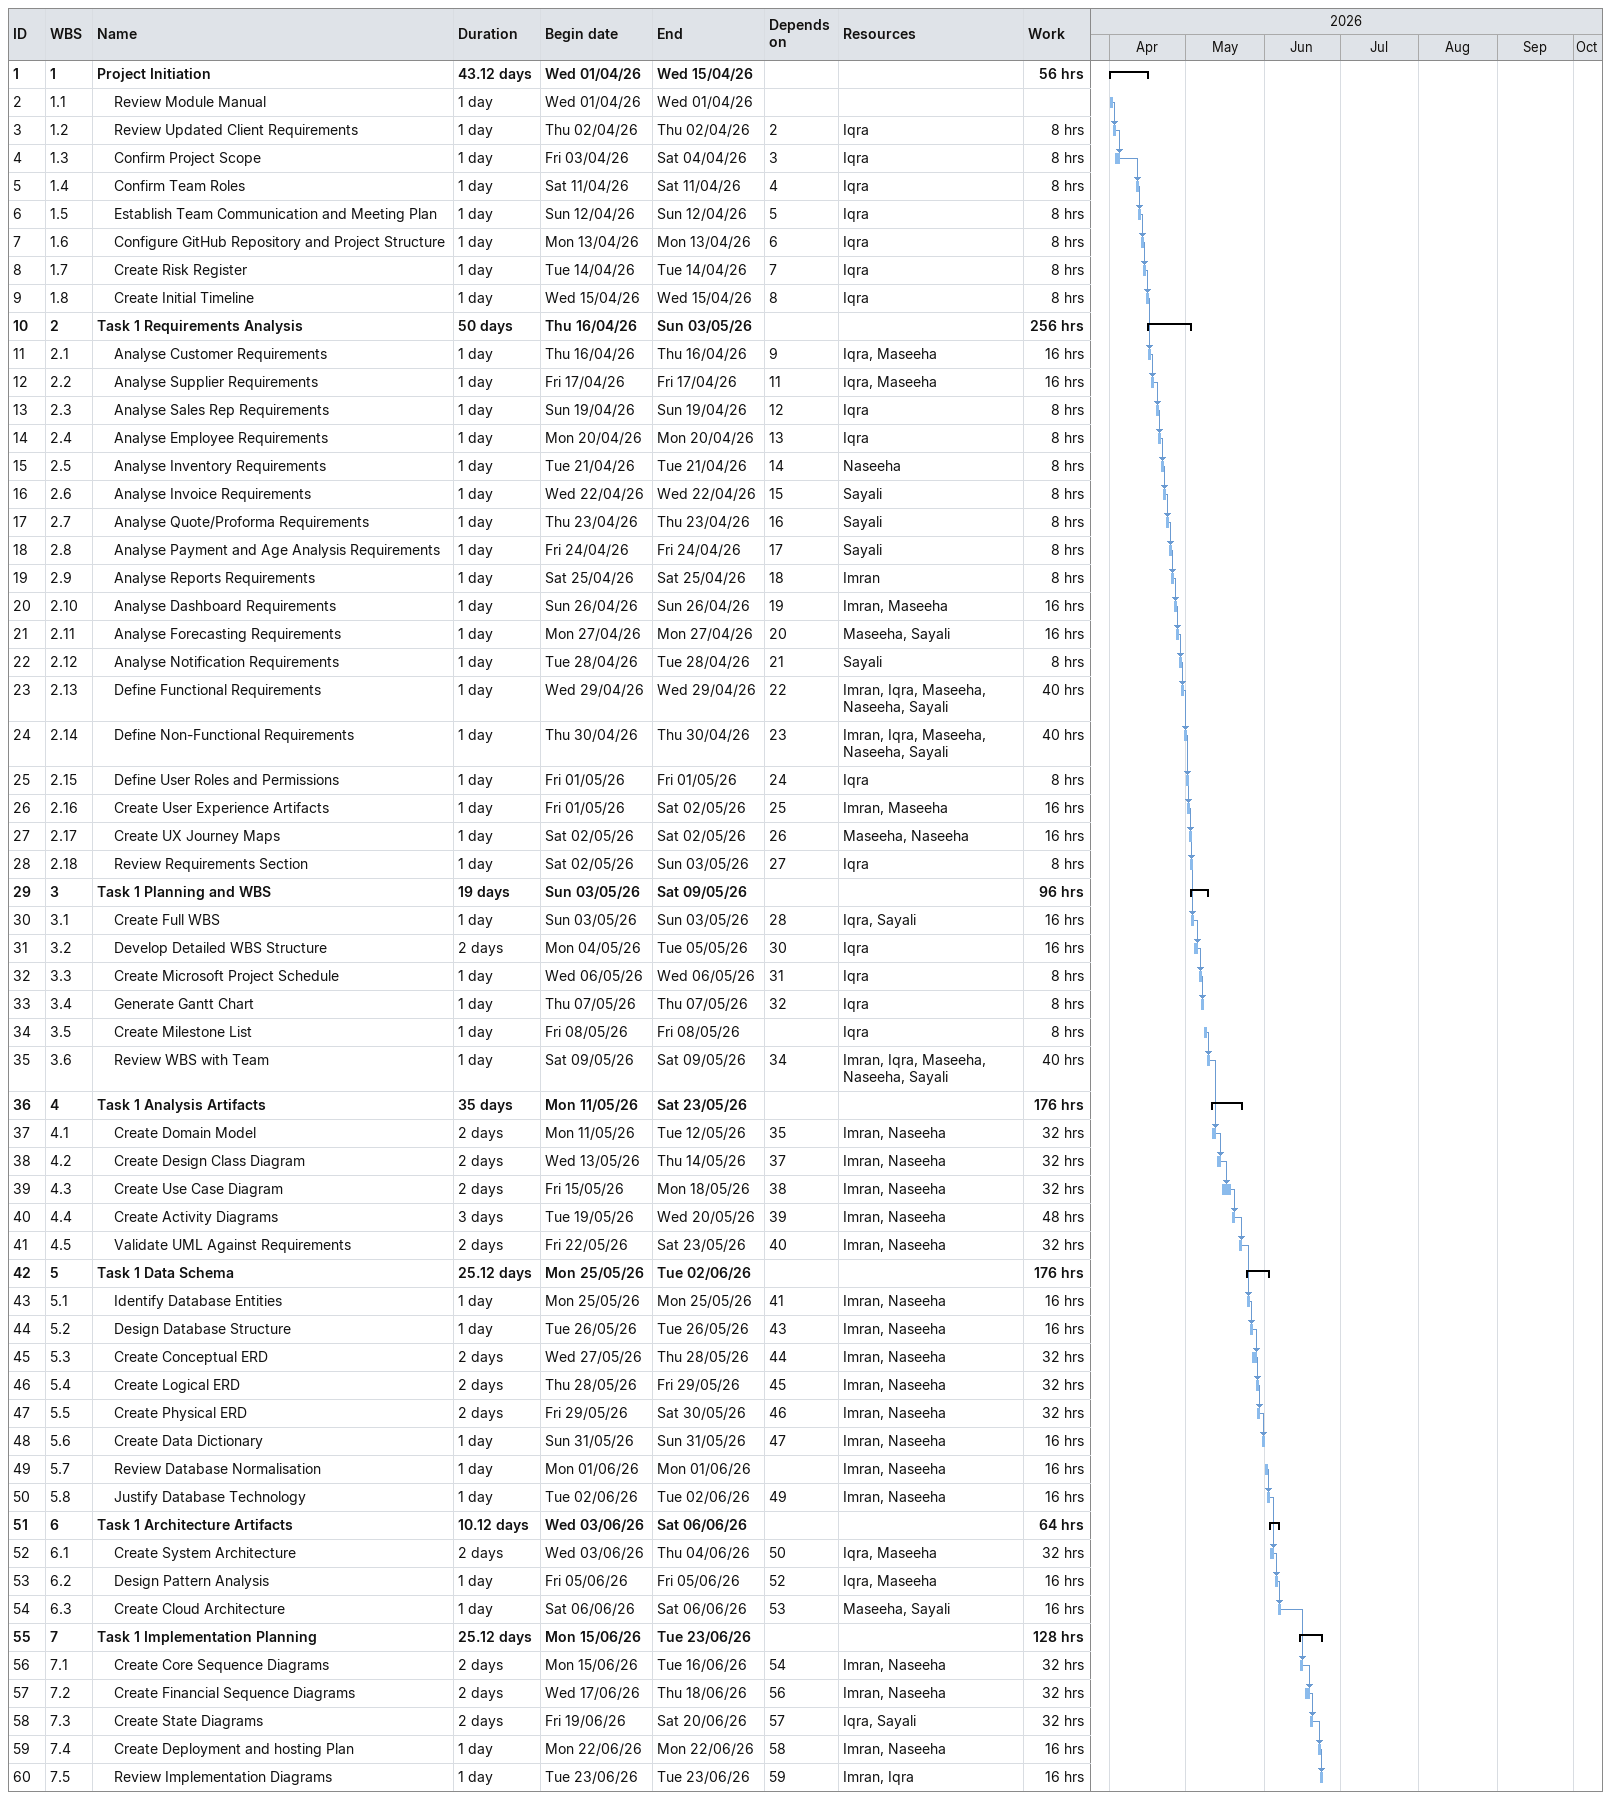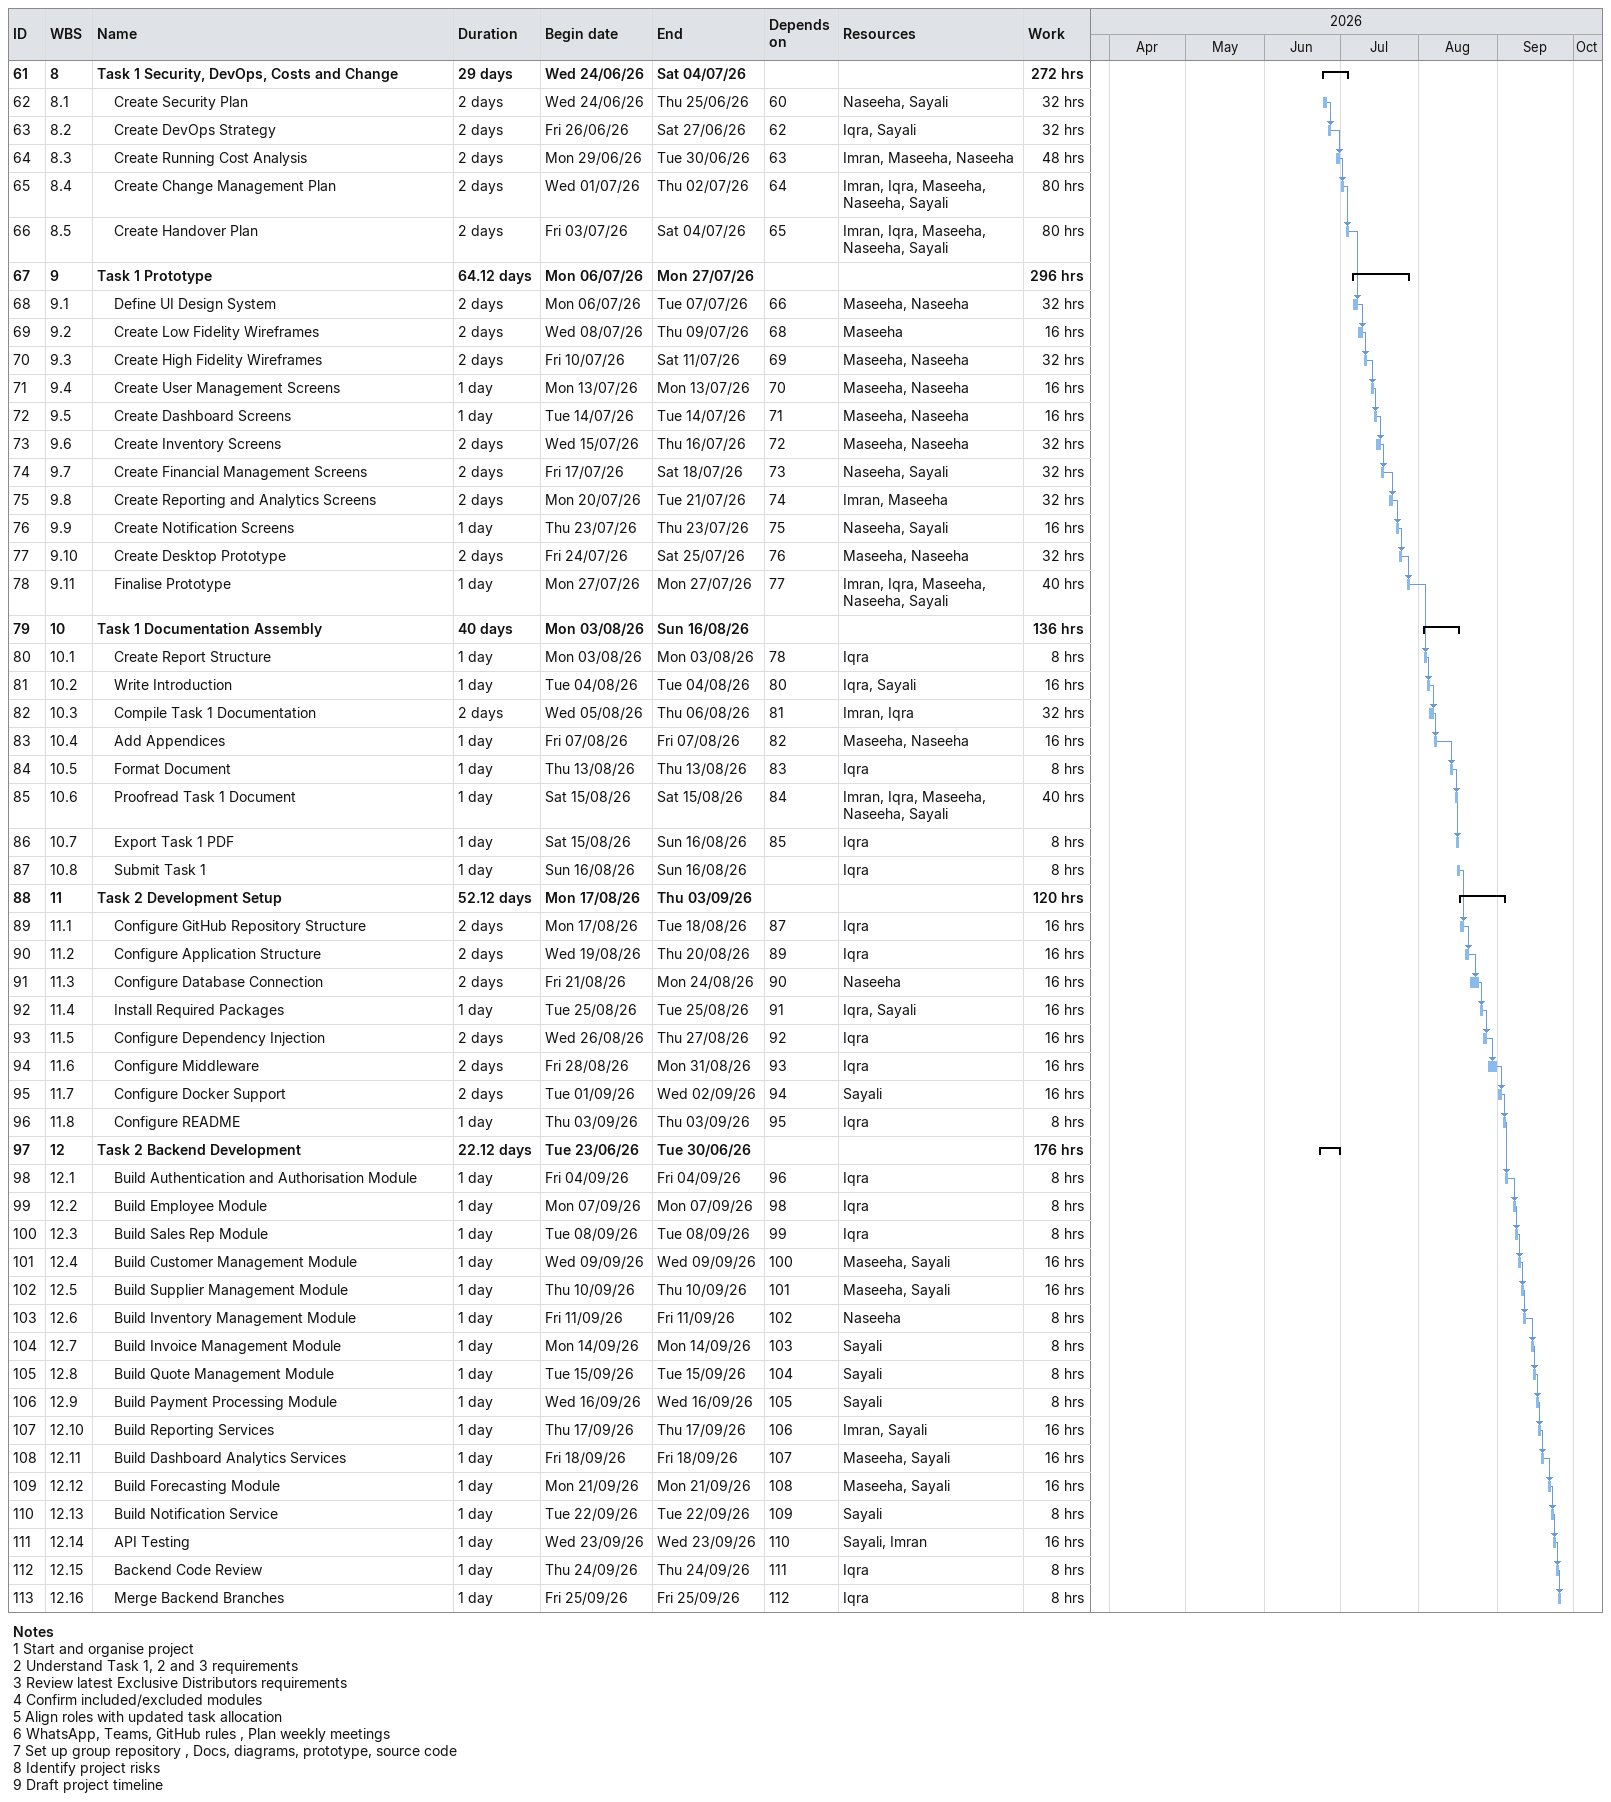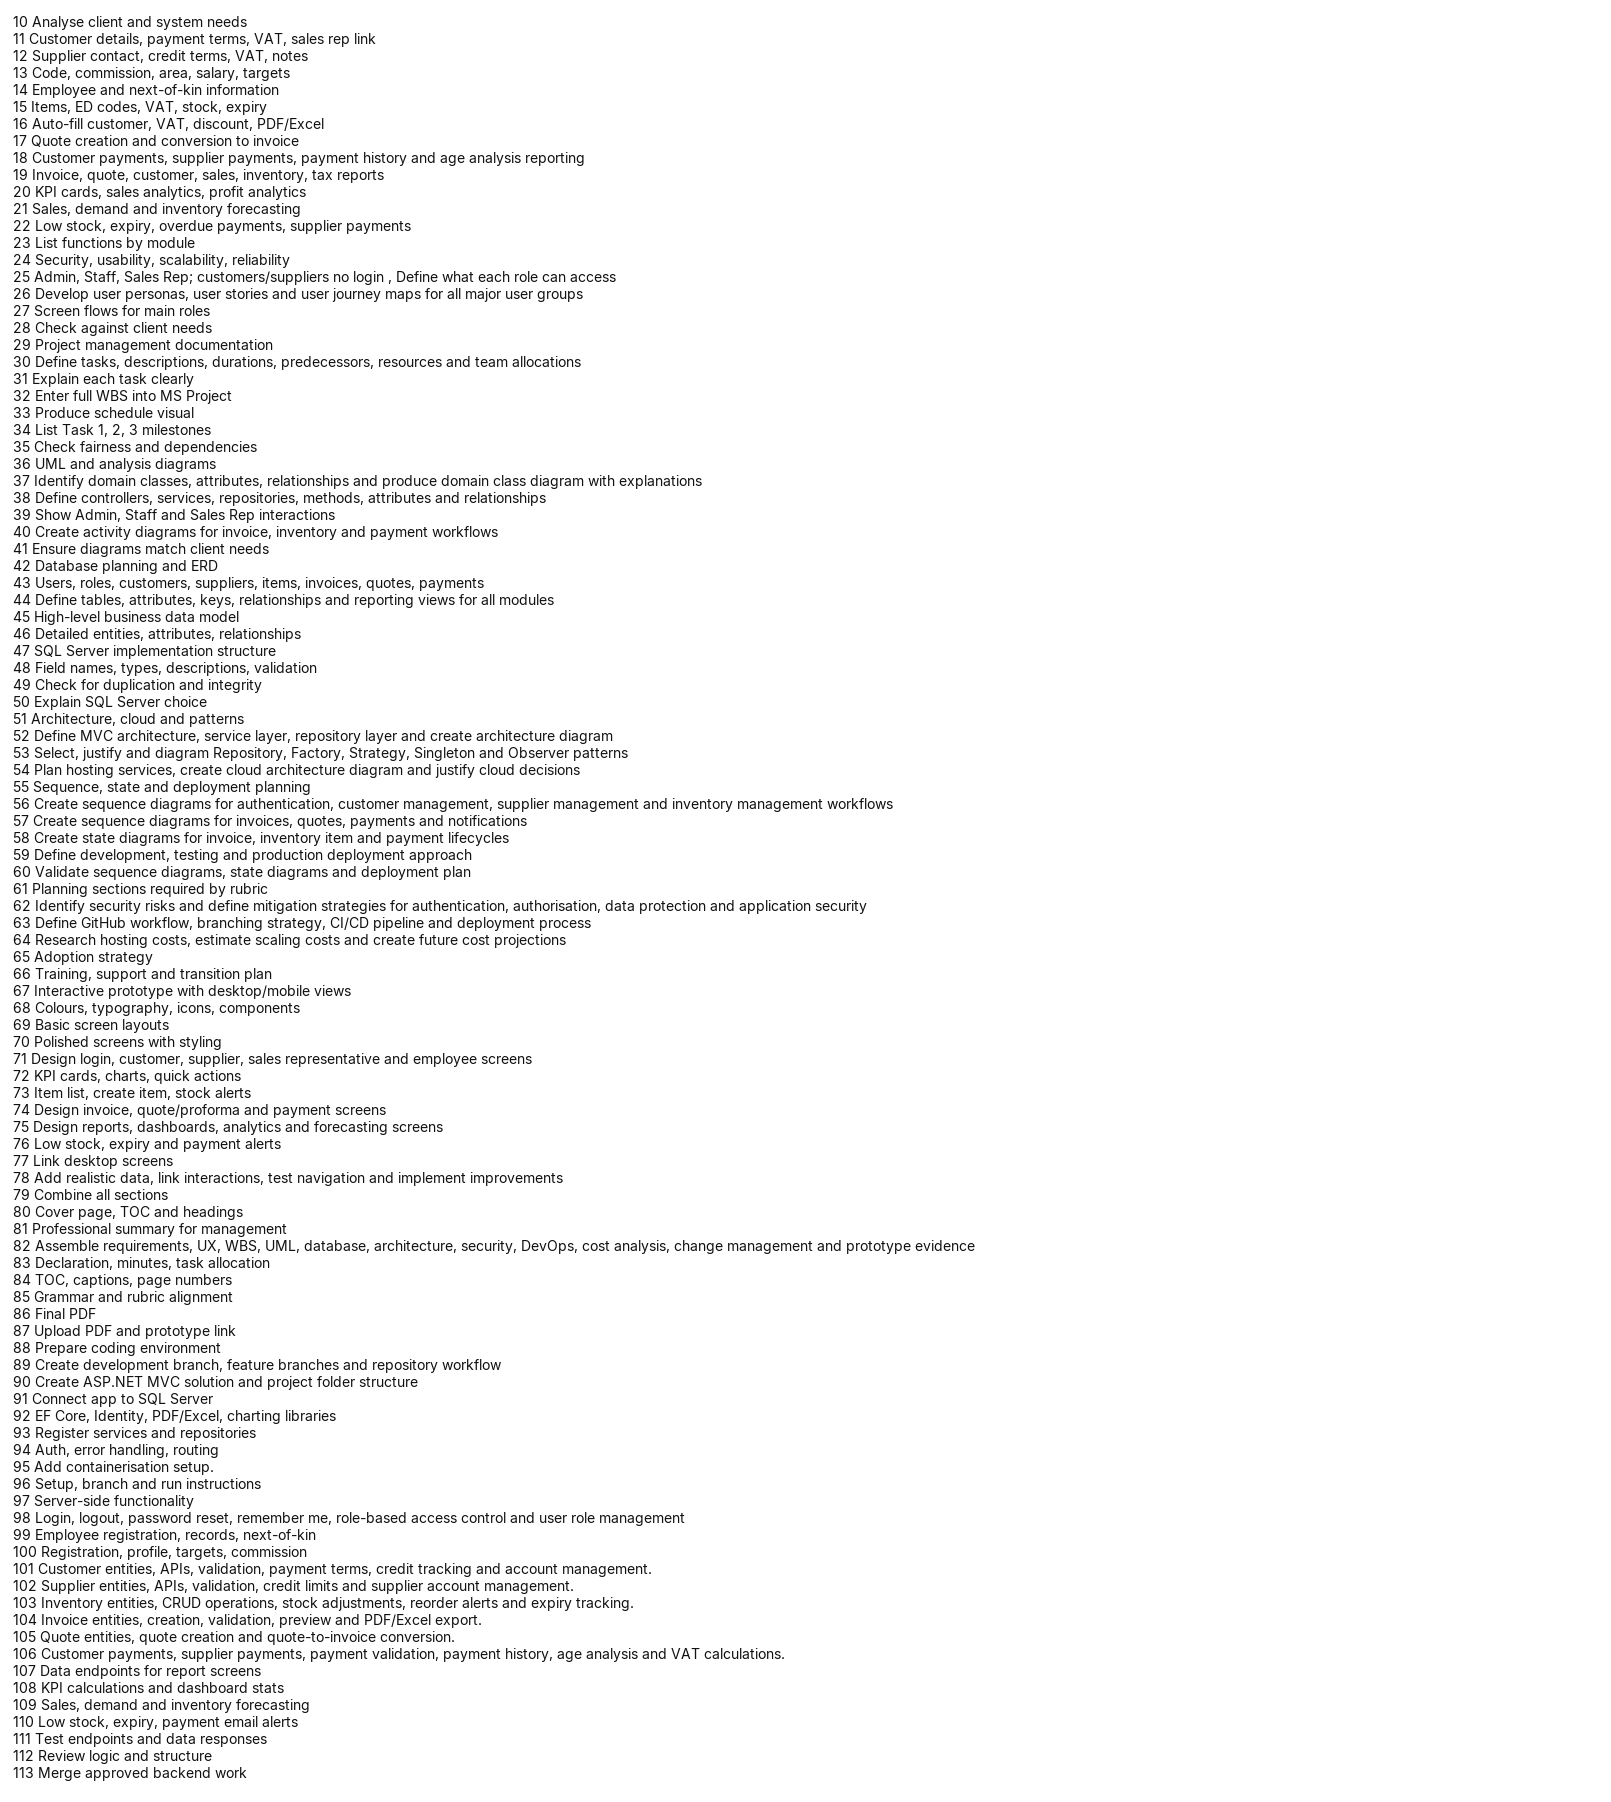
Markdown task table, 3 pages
| ID | WBS | Task | Duration | Start | Finish | Predecessors | Resources | Work (h) |
|---|---|---|---|---|---|---|---|---|
| 1 | 1 | **Project Initiation** | 43.12d | 2026-04-01 | 2026-04-15 |  |  | 56 |
| 2 | 1.1 | Review Module Manual | 1d | 2026-04-01 | 2026-04-01 |  |  |  |
| 3 | 1.2 | Review Updated Client Requirements | 1d | 2026-04-02 | 2026-04-02 | 2 | Iqra | 8 |
| 4 | 1.3 | Confirm Project Scope | 1d | 2026-04-03 | 2026-04-04 | 3 | Iqra | 8 |
| 5 | 1.4 | Confirm Team Roles | 1d | 2026-04-11 | 2026-04-11 | 4 | Iqra | 8 |
| 6 | 1.5 | Establish Team Communication and Meeting Plan | 1d | 2026-04-12 | 2026-04-12 | 5 | Iqra | 8 |
| 7 | 1.6 | Configure GitHub Repository and Project Structure | 1d | 2026-04-13 | 2026-04-13 | 6 | Iqra | 8 |
| 8 | 1.7 | Create Risk Register | 1d | 2026-04-14 | 2026-04-14 | 7 | Iqra | 8 |
| 9 | 1.8 | Create Initial Timeline | 1d | 2026-04-15 | 2026-04-15 | 8 | Iqra | 8 |
| 10 | 2 | **Task 1 Requirements Analysis** | 50d | 2026-04-16 | 2026-05-03 |  |  | 256 |
| 11 | 2.1 | Analyse Customer Requirements | 1d | 2026-04-16 | 2026-04-16 | 9 | Iqra, Maseeha | 16 |
| 12 | 2.2 | Analyse Supplier Requirements | 1d | 2026-04-17 | 2026-04-17 | 11 | Iqra, Maseeha | 16 |
| 13 | 2.3 | Analyse Sales Rep Requirements | 1d | 2026-04-19 | 2026-04-19 | 12 | Iqra | 8 |
| 14 | 2.4 | Analyse Employee Requirements | 1d | 2026-04-20 | 2026-04-20 | 13 | Iqra | 8 |
| 15 | 2.5 | Analyse Inventory Requirements | 1d | 2026-04-21 | 2026-04-21 | 14 | Naseeha | 8 |
| 16 | 2.6 | Analyse Invoice Requirements | 1d | 2026-04-22 | 2026-04-22 | 15 | Sayali | 8 |
| 17 | 2.7 | Analyse Quote/Proforma Requirements | 1d | 2026-04-23 | 2026-04-23 | 16 | Sayali | 8 |
| 18 | 2.8 | Analyse Payment and Age Analysis Requirements | 1d | 2026-04-24 | 2026-04-24 | 17 | Sayali | 8 |
| 19 | 2.9 | Analyse Reports Requirements | 1d | 2026-04-25 | 2026-04-25 | 18 | Imran | 8 |
| 20 | 2.10 | Analyse Dashboard Requirements | 1d | 2026-04-26 | 2026-04-26 | 19 | Imran, Maseeha | 16 |
| 21 | 2.11 | Analyse Forecasting Requirements | 1d | 2026-04-27 | 2026-04-27 | 20 | Maseeha, Sayali | 16 |
| 22 | 2.12 | Analyse Notification Requirements | 1d | 2026-04-28 | 2026-04-28 | 21 | Sayali | 8 |
| 23 | 2.13 | Define Functional Requirements | 1d | 2026-04-29 | 2026-04-29 | 22 | Imran, Iqra, Maseeha, Naseeha, Sayali | 40 |
| 24 | 2.14 | Define Non-Functional Requirements | 1d | 2026-04-30 | 2026-04-30 | 23 | Imran, Iqra, Maseeha, Naseeha, Sayali | 40 |
| 25 | 2.15 | Define User Roles and Permissions | 1d | 2026-05-01 | 2026-05-01 | 24 | Iqra | 8 |
| 26 | 2.16 | Create User Experience Artifacts | 1d | 2026-05-01 | 2026-05-02 | 25 | Imran, Maseeha | 16 |
| 27 | 2.17 | Create UX Journey Maps | 1d | 2026-05-02 | 2026-05-02 | 26 | Maseeha, Naseeha | 16 |
| 28 | 2.18 | Review Requirements Section | 1d | 2026-05-02 | 2026-05-03 | 27 | Iqra | 8 |
| 29 | 3 | **Task 1 Planning and WBS** | 19d | 2026-05-03 | 2026-05-09 |  |  | 96 |
| 30 | 3.1 | Create Full WBS | 1d | 2026-05-03 | 2026-05-03 | 28 | Iqra, Sayali | 16 |
| 31 | 3.2 | Develop Detailed WBS Structure | 2d | 2026-05-04 | 2026-05-05 | 30 | Iqra | 16 |
| 32 | 3.3 | Create Microsoft Project Schedule | 1d | 2026-05-06 | 2026-05-06 | 31 | Iqra | 8 |
| 33 | 3.4 | Generate Gantt Chart | 1d | 2026-05-07 | 2026-05-07 | 32 | Iqra | 8 |
| 34 | 3.5 | Create Milestone List | 1d | 2026-05-08 | 2026-05-08 |  | Iqra | 8 |
| 35 | 3.6 | Review WBS with Team | 1d | 2026-05-09 | 2026-05-09 | 34 | Imran, Iqra, Maseeha, Naseeha, Sayali | 40 |
| 36 | 4 | **Task 1 Analysis Artifacts** | 35d | 2026-05-11 | 2026-05-23 |  |  | 176 |
| 37 | 4.1 | Create Domain Model | 2d | 2026-05-11 | 2026-05-12 | 35 | Imran, Naseeha | 32 |
| 38 | 4.2 | Create Design Class Diagram | 2d | 2026-05-13 | 2026-05-14 | 37 | Imran, Naseeha | 32 |
| 39 | 4.3 | Create Use Case Diagram | 2d | 2026-05-15 | 2026-05-18 | 38 | Imran, Naseeha | 32 |
| 40 | 4.4 | Create Activity Diagrams | 3d | 2026-05-19 | 2026-05-20 | 39 | Imran, Naseeha | 48 |
| 41 | 4.5 | Validate UML Against Requirements | 2d | 2026-05-22 | 2026-05-23 | 40 | Imran, Naseeha | 32 |
| 42 | 5 | **Task 1 Data Schema** | 25.12d | 2026-05-25 | 2026-06-02 |  |  | 176 |
| 43 | 5.1 | Identify Database Entities | 1d | 2026-05-25 | 2026-05-25 | 41 | Imran, Naseeha | 16 |
| 44 | 5.2 | Design Database Structure | 1d | 2026-05-26 | 2026-05-26 | 43 | Imran, Naseeha | 16 |
| 45 | 5.3 | Create Conceptual ERD | 2d | 2026-05-27 | 2026-05-28 | 44 | Imran, Naseeha | 32 |
| 46 | 5.4 | Create Logical ERD | 2d | 2026-05-28 | 2026-05-29 | 45 | Imran, Naseeha | 32 |
| 47 | 5.5 | Create Physical ERD | 2d | 2026-05-29 | 2026-05-30 | 46 | Imran, Naseeha | 32 |
| 48 | 5.6 | Create Data Dictionary | 1d | 2026-05-31 | 2026-05-31 | 47 | Imran, Naseeha | 16 |
| 49 | 5.7 | Review Database Normalisation | 1d | 2026-06-01 | 2026-06-01 |  | Imran, Naseeha | 16 |
| 50 | 5.8 | Justify Database Technology | 1d | 2026-06-02 | 2026-06-02 | 49 | Imran, Naseeha | 16 |
| 51 | 6 | **Task 1 Architecture Artifacts** | 10.12d | 2026-06-03 | 2026-06-06 |  |  | 64 |
| 52 | 6.1 | Create System Architecture | 2d | 2026-06-03 | 2026-06-04 | 50 | Iqra, Maseeha | 32 |
| 53 | 6.2 | Design Pattern Analysis | 1d | 2026-06-05 | 2026-06-05 | 52 | Iqra, Maseeha | 16 |
| 54 | 6.3 | Create Cloud Architecture | 1d | 2026-06-06 | 2026-06-06 | 53 | Maseeha, Sayali | 16 |
| 55 | 7 | **Task 1 Implementation Planning** | 25.12d | 2026-06-15 | 2026-06-23 |  |  | 128 |
| 56 | 7.1 | Create Core Sequence Diagrams | 2d | 2026-06-15 | 2026-06-16 | 54 | Imran, Naseeha | 32 |
| 57 | 7.2 | Create Financial Sequence Diagrams | 2d | 2026-06-17 | 2026-06-18 | 56 | Imran, Naseeha | 32 |
| 58 | 7.3 | Create State Diagrams | 2d | 2026-06-19 | 2026-06-20 | 57 | Iqra, Sayali | 32 |
| 59 | 7.4 | Create Deployment and hosting Plan | 1d | 2026-06-22 | 2026-06-22 | 58 | Imran, Naseeha | 16 |
| 60 | 7.5 | Review Implementation Diagrams | 1d | 2026-06-23 | 2026-06-23 | 59 | Imran, Iqra | 16 |
| 61 | 8 | **Task 1 Security, DevOps, Costs and Change** | 29d | 2026-06-24 | 2026-07-04 |  |  | 272 |
| 62 | 8.1 | Create Security Plan | 2d | 2026-06-24 | 2026-06-25 | 60 | Naseeha, Sayali | 32 |
| 63 | 8.2 | Create DevOps Strategy | 2d | 2026-06-26 | 2026-06-27 | 62 | Iqra, Sayali | 32 |
| 64 | 8.3 | Create Running Cost Analysis | 2d | 2026-06-29 | 2026-06-30 | 63 | Imran, Maseeha, Naseeha | 48 |
| 65 | 8.4 | Create Change Management Plan | 2d | 2026-07-01 | 2026-07-02 | 64 | Imran, Iqra, Maseeha, Naseeha, Sayali | 80 |
| 66 | 8.5 | Create Handover Plan | 2d | 2026-07-03 | 2026-07-04 | 65 | Imran, Iqra, Maseeha, Naseeha, Sayali | 80 |
| 67 | 9 | **Task 1 Prototype** | 64.12d | 2026-07-06 | 2026-07-27 |  |  | 296 |
| 68 | 9.1 | Define UI Design System | 2d | 2026-07-06 | 2026-07-07 | 66 | Maseeha, Naseeha | 32 |
| 69 | 9.2 | Create Low Fidelity Wireframes | 2d | 2026-07-08 | 2026-07-09 | 68 | Maseeha | 16 |
| 70 | 9.3 | Create High Fidelity Wireframes | 2d | 2026-07-10 | 2026-07-11 | 69 | Maseeha, Naseeha | 32 |
| 71 | 9.4 | Create User Management Screens | 1d | 2026-07-13 | 2026-07-13 | 70 | Maseeha, Naseeha | 16 |
| 72 | 9.5 | Create Dashboard Screens | 1d | 2026-07-14 | 2026-07-14 | 71 | Maseeha, Naseeha | 16 |
| 73 | 9.6 | Create Inventory Screens | 2d | 2026-07-15 | 2026-07-16 | 72 | Maseeha, Naseeha | 32 |
| 74 | 9.7 | Create Financial Management Screens | 2d | 2026-07-17 | 2026-07-18 | 73 | Naseeha, Sayali | 32 |
| 75 | 9.8 | Create Reporting and Analytics Screens | 2d | 2026-07-20 | 2026-07-21 | 74 | Imran, Maseeha | 32 |
| 76 | 9.9 | Create Notification Screens | 1d | 2026-07-23 | 2026-07-23 | 75 | Naseeha, Sayali | 16 |
| 77 | 9.10 | Create Desktop Prototype | 2d | 2026-07-24 | 2026-07-25 | 76 | Maseeha, Naseeha | 32 |
| 78 | 9.11 | Finalise Prototype | 1d | 2026-07-27 | 2026-07-27 | 77 | Imran, Iqra, Maseeha, Naseeha, Sayali | 40 |
| 79 | 10 | **Task 1 Documentation Assembly** | 40d | 2026-08-03 | 2026-08-16 |  |  | 136 |
| 80 | 10.1 | Create Report Structure | 1d | 2026-08-03 | 2026-08-03 | 78 | Iqra | 8 |
| 81 | 10.2 | Write Introduction | 1d | 2026-08-04 | 2026-08-04 | 80 | Iqra, Sayali | 16 |
| 82 | 10.3 | Compile Task 1 Documentation | 2d | 2026-08-05 | 2026-08-06 | 81 | Imran, Iqra | 32 |
| 83 | 10.4 | Add Appendices | 1d | 2026-08-07 | 2026-08-07 | 82 | Maseeha, Naseeha | 16 |
| 84 | 10.5 | Format Document | 1d | 2026-08-13 | 2026-08-13 | 83 | Iqra | 8 |
| 85 | 10.6 | Proofread Task 1 Document | 1d | 2026-08-15 | 2026-08-15 | 84 | Imran, Iqra, Maseeha, Naseeha, Sayali | 40 |
| 86 | 10.7 | Export Task 1 PDF | 1d | 2026-08-15 | 2026-08-16 | 85 | Iqra | 8 |
| 87 | 10.8 | Submit Task 1 | 1d | 2026-08-16 | 2026-08-16 |  | Iqra | 8 |
| 88 | 11 | **Task 2 Development Setup** | 52.12d | 2026-08-17 | 2026-09-03 |  |  | 120 |
| 89 | 11.1 | Configure GitHub Repository Structure | 2d | 2026-08-17 | 2026-08-18 | 87 | Iqra | 16 |
| 90 | 11.2 | Configure Application Structure | 2d | 2026-08-19 | 2026-08-20 | 89 | Iqra | 16 |
| 91 | 11.3 | Configure Database Connection | 2d | 2026-08-21 | 2026-08-24 | 90 | Naseeha | 16 |
| 92 | 11.4 | Install Required Packages | 1d | 2026-08-25 | 2026-08-25 | 91 | Iqra, Sayali | 16 |
| 93 | 11.5 | Configure Dependency Injection | 2d | 2026-08-26 | 2026-08-27 | 92 | Iqra | 16 |
| 94 | 11.6 | Configure Middleware | 2d | 2026-08-28 | 2026-08-31 | 93 | Iqra | 16 |
| 95 | 11.7 | Configure Docker Support | 2d | 2026-09-01 | 2026-09-02 | 94 | Sayali | 16 |
| 96 | 11.8 | Configure README | 1d | 2026-09-03 | 2026-09-03 | 95 | Iqra | 8 |
| 97 | 12 | **Task 2 Backend Development** | 22.12d | 2026-06-23 | 2026-06-30 |  |  | 176 |
| 98 | 12.1 | Build Authentication and Authorisation Module | 1d | 2026-09-04 | 2026-09-04 | 96 | Iqra | 8 |
| 99 | 12.2 | Build Employee Module | 1d | 2026-09-07 | 2026-09-07 | 98 | Iqra | 8 |
| 100 | 12.3 | Build Sales Rep Module | 1d | 2026-09-08 | 2026-09-08 | 99 | Iqra | 8 |
| 101 | 12.4 | Build Customer Management Module | 1d | 2026-09-09 | 2026-09-09 | 100 | Maseeha, Sayali | 16 |
| 102 | 12.5 | Build Supplier Management Module | 1d | 2026-09-10 | 2026-09-10 | 101 | Maseeha, Sayali | 16 |
| 103 | 12.6 | Build Inventory Management Module | 1d | 2026-09-11 | 2026-09-11 | 102 | Naseeha | 8 |
| 104 | 12.7 | Build Invoice Management Module | 1d | 2026-09-14 | 2026-09-14 | 103 | Sayali | 8 |
| 105 | 12.8 | Build Quote Management Module | 1d | 2026-09-15 | 2026-09-15 | 104 | Sayali | 8 |
| 106 | 12.9 | Build Payment Processing Module | 1d | 2026-09-16 | 2026-09-16 | 105 | Sayali | 8 |
| 107 | 12.10 | Build Reporting Services | 1d | 2026-09-17 | 2026-09-17 | 106 | Imran, Sayali | 16 |
| 108 | 12.11 | Build Dashboard Analytics Services | 1d | 2026-09-18 | 2026-09-18 | 107 | Maseeha, Sayali | 16 |
| 109 | 12.12 | Build Forecasting Module | 1d | 2026-09-21 | 2026-09-21 | 108 | Maseeha, Sayali | 16 |
| 110 | 12.13 | Build Notification Service | 1d | 2026-09-22 | 2026-09-22 | 109 | Sayali | 8 |
| 111 | 12.14 | API Testing | 1d | 2026-09-23 | 2026-09-23 | 110 | Sayali, Imran | 16 |
| 112 | 12.15 | Backend Code Review | 1d | 2026-09-24 | 2026-09-24 | 111 | Iqra | 8 |
| 113 | 12.16 | Merge Backend Branches | 1d | 2026-09-25 | 2026-09-25 | 112 | Iqra | 8 |

Notes
- 1: Start and organise project
- 2: Understand Task 1, 2 and 3 requirements
- 3: Review latest Exclusive Distributors requirements
- 4: Confirm included/excluded modules
- 5: Align roles with updated task allocation
- 6: WhatsApp, Teams, GitHub rules , Plan weekly meetings
- 7: Set up group repository , Docs, diagrams, prototype, source code
- 8: Identify project risks
- 9: Draft project timeline
- 10: Analyse client and system needs
- 11: Customer details, payment terms, VAT, sales rep link
- 12: Supplier contact, credit terms, VAT, notes
- 13: Code, commission, area, salary, targets
- 14: Employee and next-of-kin information
- 15: Items, ED codes, VAT, stock, expiry
- 16: Auto-fill customer, VAT, discount, PDF/Excel
- 17: Quote creation and conversion to invoice
- 18: Customer payments, supplier payments, payment history and age analysis reporting
- 19: Invoice, quote, customer, sales, inventory, tax reports
- 20: KPI cards, sales analytics, profit analytics
- 21: Sales, demand and inventory forecasting
- 22: Low stock, expiry, overdue payments, supplier payments
- 23: List functions by module
- 24: Security, usability, scalability, reliability
- 25: Admin, Staff, Sales Rep; customers/suppliers no login , Define what each role can access
- 26: Develop user personas, user stories and user journey maps for all major user groups
- 27: Screen flows for main roles
- 28: Check against client needs
- 29: Project management documentation
- 30: Define tasks, descriptions, durations, predecessors, resources and team allocations
- 31: Explain each task clearly
- 32: Enter full WBS into MS Project
- 33: Produce schedule visual
- 34: List Task 1, 2, 3 milestones
- 35: Check fairness and dependencies
- 36: UML and analysis diagrams
- 37: Identify domain classes, attributes, relationships and produce domain class diagram with explanations
- 38: Define controllers, services, repositories, methods, attributes and relationships
- 39: Show Admin, Staff and Sales Rep interactions
- 40: Create activity diagrams for invoice, inventory and payment workflows
- 41: Ensure diagrams match client needs
- 42: Database planning and ERD
- 43: Users, roles, customers, suppliers, items, invoices, quotes, payments
- 44: Define tables, attributes, keys, relationships and reporting views for all modules
- 45: High-level business data model
- 46: Detailed entities, attributes, relationships
- 47: SQL Server implementation structure
- 48: Field names, types, descriptions, validation
- 49: Check for duplication and integrity
- 50: Explain SQL Server choice
- 51: Architecture, cloud and patterns
- 52: Define MVC architecture, service layer, repository layer and create architecture diagram
- 53: Select, justify and diagram Repository, Factory, Strategy, Singleton and Observer patterns
- 54: Plan hosting services, create cloud architecture diagram and justify cloud decisions
- 55: Sequence, state and deployment planning
- 56: Create sequence diagrams for authentication, customer management, supplier management and inventory management workflows
- 57: Create sequence diagrams for invoices, quotes, payments and notifications
- 58: Create state diagrams for invoice, inventory item and payment lifecycles
- 59: Define development, testing and production deployment approach
- 60: Validate sequence diagrams, state diagrams and deployment plan
- 61: Planning sections required by rubric
- 62: Identify security risks and define mitigation strategies for authentication, authorisation, data protection and application security
- 63: Define GitHub workflow, branching strategy, CI/CD pipeline and deployment process
- 64: Research hosting costs, estimate scaling costs and create future cost projections
- 65: Adoption strategy
- 66: Training, support and transition plan
- 67: Interactive prototype with desktop/mobile views
- 68: Colours, typography, icons, components
- 69: Basic screen layouts
- 70: Polished screens with styling
- 71: Design login, customer, supplier, sales representative and employee screens
- 72: KPI cards, charts, quick actions
- 73: Item list, create item, stock alerts
- 74: Design invoice, quote/proforma and payment screens
- 75: Design reports, dashboards, analytics and forecasting screens
- 76: Low stock, expiry and payment alerts
- 77: Link desktop screens
- 78: Add realistic data, link interactions, test navigation and implement improvements
- 79: Combine all sections
- 80: Cover page, TOC and headings
- 81: Professional summary for management
- 82: Assemble requirements, UX, WBS, UML, database, architecture, security, DevOps, cost analysis, change management and prototype evidence
- 83: Declaration, minutes, task allocation
- 84: TOC, captions, page numbers
- 85: Grammar and rubric alignment
- 86: Final PDF
- 87: Upload PDF and prototype link
- 88: Prepare coding environment
- 89: Create development branch, feature branches and repository workflow
- 90: Create ASP.NET MVC solution and project folder structure
- 91: Connect app to SQL Server
- 92: EF Core, Identity, PDF/Excel, charting libraries
- 93: Register services and repositories
- 94: Auth, error handling, routing
- 95: Add containerisation setup.
- 96: Setup, branch and run instructions
- 97: Server-side functionality
- 98: Login, logout, password reset, remember me, role-based access control and user role management
- 99: Employee registration, records, next-of-kin
- 100: Registration, profile, targets, commission
- 101: Customer entities, APIs, validation, payment terms, credit tracking and account management.
- 102: Supplier entities, APIs, validation, credit limits and supplier account management.
- 103: Inventory entities, CRUD operations, stock adjustments, reorder alerts and expiry tracking.
- 104: Invoice entities, creation, validation, preview and PDF/Excel export.
- 105: Quote entities, quote creation and quote-to-invoice conversion.
- 106: Customer payments, supplier payments, payment validation, payment history, age analysis and VAT calculations.
- 107: Data endpoints for report screens
- 108: KPI calculations and dashboard stats
- 109: Sales, demand and inventory forecasting
- 110: Low stock, expiry, payment email alerts
- 111: Test endpoints and data responses
- 112: Review logic and structure
- 113: Merge approved backend work
